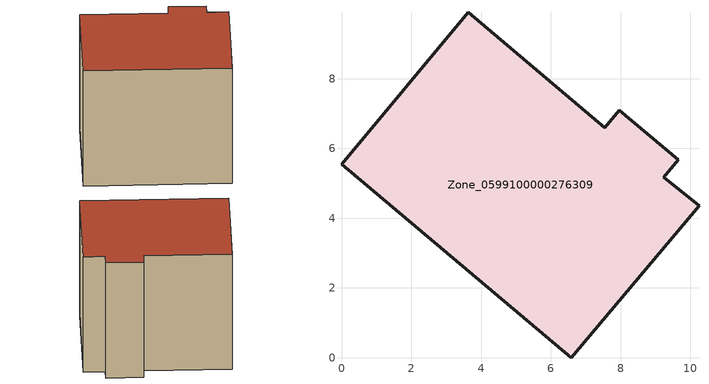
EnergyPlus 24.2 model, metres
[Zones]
Zone_0599100000276309
 floor ground (C_G): 9.66,5.67 9.24,5.17 10.25,4.36 6.59,0 0,5.55 3.64,9.9 7.55,6.59 7.97,7.09 z0
 wall outside (C_F): 7.55,6.59 3.64,9.9 0,5.55 6.59,0 10.25,4.36 9.24,5.17 9.66,5.67 7.97,7.09 7.55,6.59 z0:8.14
 roof outside (C_R): 9.24,5.17 9.66,5.67 7.97,7.09 7.55,6.59 3.64,9.9 0,5.55 6.59,0 10.25,4.36 z8.14
[BUILDING]
Pand.0599100000276309: North Axis=0; Terrain=City; Loads Convergence Tolerance Value=0.04; Temperature Convergence Tolerance Value=0.4; Solar Distribution=FullExterior; Maximum Number of Warmup Days=25; Minimum Number of Warmup Days=1
[Site:Location]
Rotterdam.The.Hague.AP_ZH_NLD Design_Conditions: Latitude=51.96; Longitude=4.45; Time Zone=1; Elevation=-4.5
[SITE:GROUNDTEMPERATURE:BUILDINGSURFACE]
18, 18, 18, 18, 18, 18, 18, 18, 18, 18, 18, 18
[MATERIAL] Thermal Absorptance=0.9; Solar Absorptance=0.7; Visible Absorptance=0.7
Name | Roughness | Thickness | Conductivity | Density | Specific Heat
G.TC.1946-1964 | MediumSmooth | 0.15 | 1 | 540 | 1210
F.TC.1946-1964 | Rough | 0.3 | 0.857143 | 1920 | 840
R.TC.1946-1964 | MediumRough | 0.2 | 0.235294 | 1500 | 1000
[CONSTRUCTION]
C_G: G.TC.1946-1964
C_F: F.TC.1946-1964
C_R: R.TC.1946-1964
[ZONE]
Zone_0599100000276309: Type=1; Multiplier=1; Ceiling Height=Autocalculate; Volume=Autocalculate; Floor Area=autocalculate; Part of Total Floor Area=Yes
[ZONEINFILTRATION:DESIGNFLOWRATE]
Infil_Zone_0599100000276309: Zone or ZoneList or Space or SpaceList=Zone_0599100000276309; Schedule=AlwaysOn; Design Flow Rate Calculation Method=Flow/Area; Flow Rate per Floor Area=0.003; Constant Term Coefficient=1; Temperature Term Coefficient=0; Velocity Term Coefficient=0; Velocity Squared Term Coefficient=0
[HVACTEMPLATE:ZONE:IDEALLOADSAIRSYSTEM]
Zone_0599100000276309: Maximum Heating Supply Air Temperature=50; Minimum Cooling Supply Air Temperature=13; Maximum Heating Supply Air Humidity Ratio=0.0156; Minimum Cooling Supply Air Humidity Ratio=0.0077; Heating Limit=NoLimit; Cooling Limit=NoLimit; Dehumidification Control Type=ConstantSensibleHeatRatio; Cooling Sensible Heat Ratio=0.7; Dehumidification Setpoint=60; Humidification Control Type=None; Humidification Setpoint=30; Outdoor Air Method=None; Outdoor Air Flow Rate per Person=0.00944; Outdoor Air Flow Rate per Zone Floor Area=0; Outdoor Air Flow Rate per Zone=0; Demand Controlled Ventilation Type=None; Outdoor Air Economizer Type=NoEconomizer; Heat Recovery Type=None; Sensible Heat Recovery Effectiveness=0.7; Latent Heat Recovery Effectiveness=0.65
[ZONECONTROL:THERMOSTAT]
ThermostatControl_Zone_0599100000276309: Zone or ZoneList=Zone_0599100000276309; Control Type Schedule=DualSetpointControlType; Control 1=Thermostat_Zone_0599100000276309; Temperature Difference Between Cutout And Setpoint=0
[THERMOSTATSETPOINT:DUALSETPOINT]
Thermostat_Zone_0599100000276309: Heating Setpoint Temperature Schedule=HeatingSetpoint_Zone_0599100000276309; Cooling Setpoint Temperature Schedule=CoolingSetpoint_Zone_0599100000276309
[SCHEDULE:COMPACT]
HeatingSetpoint_Zone_0599100000276309: Through: 12/31, For: AllDays, Until: 24:00, 21
CoolingSetpoint_Zone_0599100000276309: Through: 12/31, For: AllDays, Until: 24:00, 24
DualSetpointControlType: Through: 12/31, For: AllDays, Until: 24:00, 4
AlwaysOn: Through: 12/31, For: AllDays, Until: 24:00, 1
